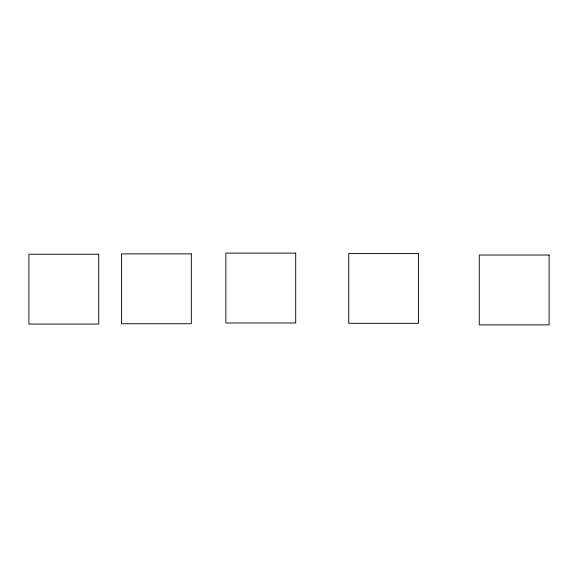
<?xml version="1.0" encoding="UTF-8"?>
<svg xmlns="http://www.w3.org/2000/svg" width="578" height="578" viewBox="0 0 578 578"><rect width="100%" height="100%" fill="white"/><g stroke="black" fill="none" stroke-linecap="round" stroke-linejoin="round"><path stroke-width="0.87" d="M295.705 253.128L225.854 253.128L225.854 322.979L295.705 322.979L295.705 253.128M418.566 253.475L348.715 253.475L348.715 323.326L418.566 323.326L418.566 253.475M191.318 253.886L121.474 253.886L121.474 323.738L191.318 323.738L191.318 253.886M98.751 254.219L28.9 254.219L28.9 324.063L98.751 324.063L98.751 254.219M549.1 255.021L479.249 255.021L479.249 324.872L549.1 324.872L549.1 255.021"/></g></svg>
